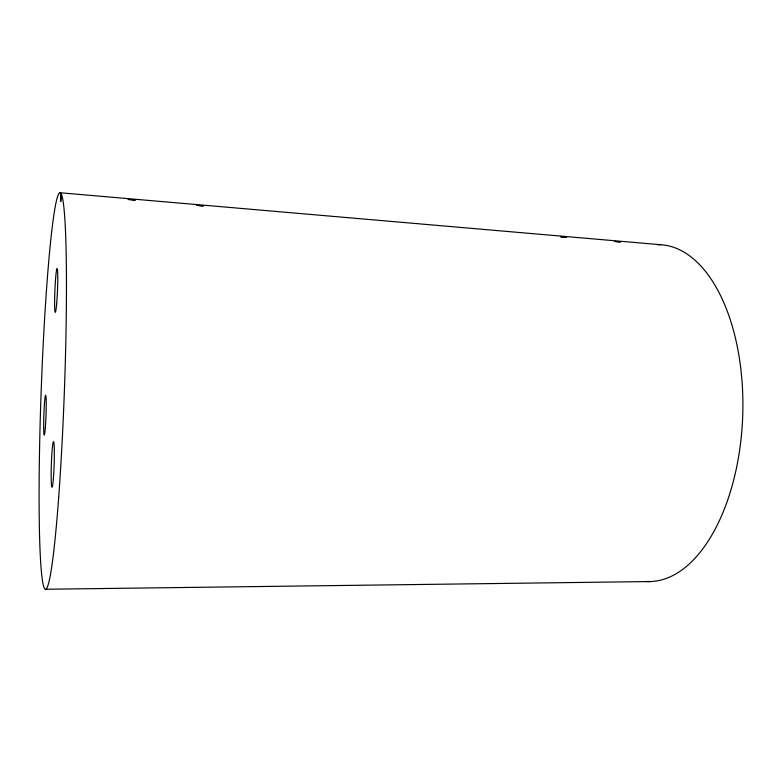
<?xml version="1.0" encoding="UTF-8"?>
<svg xmlns="http://www.w3.org/2000/svg" width="782" height="782" viewBox="0 0 782 782"><rect width="100%" height="100%" fill="white"/><g stroke="black" fill="none" stroke-linecap="round" stroke-linejoin="round"><path stroke-width="1.17" d="M45.679 589.257L650.683 581.544M59.95 192.743L660.604 244.727M657.076 244.658A168.541 89.314 -87.9 0 1 742.734 415.183A168.541 89.314 -87.9 0 1 645.961 581.476M61.113 194.356L60.752 201.365L61.113 194.356M620.312 241.931L614.984 241.472L620.312 241.931M566.344 237.278L560.86 236.799L566.344 237.278M203.212 205.92L196.517 205.343L203.212 205.92M135.198 200.045L128.268 199.449L135.198 200.045M58.679 497.401A198.403 11.593 -87.9 0 0 60.556 192.91A198.403 11.593 -87.9 0 0 39.139 482.699A198.403 11.593 -87.9 0 0 58.679 497.401M56.627 304.178A21.984 1.29 -87.6 0 0 57.291 268.695A21.984 1.29 -87.6 0 0 54.662 298.343A21.984 1.29 -87.6 0 0 56.627 304.178M53.479 477.372A22.825 1.398 -88.1 0 0 53.616 441.713A22.825 1.398 -88.1 0 0 51.172 474.293A22.825 1.398 -88.1 0 0 53.479 477.372M45.327 427.715A19.961 1.075 -88 0 0 45.796 395.506A19.961 1.075 -88 0 0 43.675 422.456A19.961 1.075 -88 0 0 45.327 427.715"/></g></svg>
